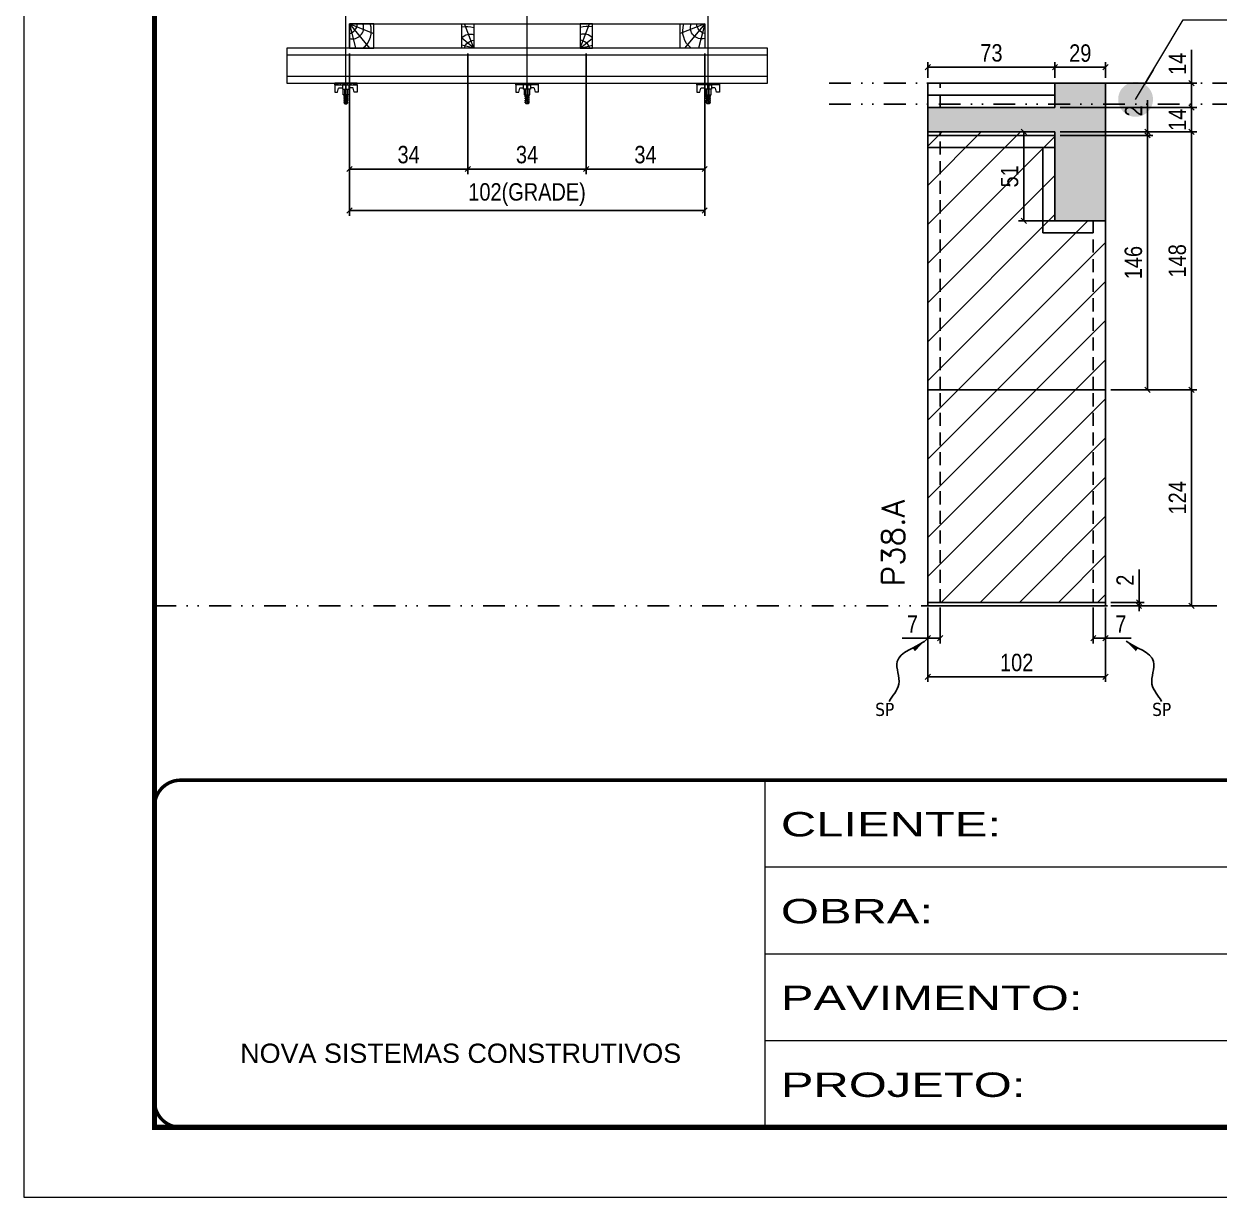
# Model space of a CAD drawing. Extents: x 14400 to 24104, y -21631 to 6985.
# Drawn here: x 19168 to 19855, y -3254 to -2581 of the extents above; entities that cross this region are included whole.
import ezdxf

# ---------------------------------------------------------------- set-up
doc = ezdxf.new("R2010")
doc.units = 0
for name, pattern in [('CONTINUO', [0]), ('DASHED', [0.75, 0.5, -0.25]), ('DIVIDE2', [0.625, 0.25, -0.125, 0, -0.125, 0, -0.125]), ('HIDDEN', [0.375, 0.25, -0.125])]:
    doc.linetypes.add(name, pattern=pattern)
for name, color, linetype in [('COTA', 241, 'Continuous'), ('MEIO_PONT', 93, 'Continuous'), ('Nível', 160, 'Continuous'), ('Painéis', 200, 'Continuous'), ('SARR_2.2x7', 40, 'Continuous'), ('Sarrafo de Pressão', 42, 'HIDDEN'), ('texto', 7, 'Continuous')]:
    doc.layers.add(name, color=color, linetype=linetype)
for name, color, linetype, lineweight in [('Folhas', 255, 'Continuous', 9), ('Hachura', 251, 'Continuous', 9), ('Madeira', 126, 'Continuous', 18), ('Perfil Metálico', 224, 'Continuous', 18), ('SARRAFO DE PRESSAO', 251, 'DASHED', 9), ('Texto Seção', 7, 'Continuous', 15)]:
    doc.layers.add(name, color=color, linetype=linetype, lineweight=lineweight)
doc.styles.add('ARIAL', font='arial.ttf')
doc.styles.add('COTA TECNICA', font='techl___.ttf', dxfattribs={"height": 10})
doc.styles.add('COTA TECNICA 2X', font='techl___.ttf', dxfattribs={"height": 10})
doc.styles.add('COTA TECNICA-50', font='techl___.ttf', dxfattribs={"height": 10})
doc.styles.add('REGUA-120', font='ROMANS.shx', dxfattribs={"height": 15})
doc.styles.get("Standard").update_dxf_attribs({"font": 'arial.ttf'})
doc.styles.add('Tecnologia', font='')
doc.styles.get('Tecnologia').set_extended_font_data('Forgotten Futurist')
doc.dimstyles.new('3x', dxfattribs={"dimtxt": 10, "dimasz": 5, "dimexe": 7, "dimexo": 5, "dimgap": 4, "dimtad": 1, "dimdec": 4, "dimlfac": 0.333333, "dimdsep": 46, "dimtxsty": 'Standard', "dimblk": 'DOT', "dimcen": 0.09, "dimclrd": 1, "dimclre": 1, "dimclrt": 2, "dimadec": 0, "dimazin": 2, "dimtfac": 1, "dimtdec": 4, "dimtmove": 0, "dimatfit": 3, "dimldrblk": 'DOT', "dimfxl": 1, "dimtolj": 1, "dimtzin": 0, "dimlwd": 9, "dimlwe": 9, "dimarcsym": 0})
doc.dimstyles.new('COTA PAINEL-50', dxfattribs={"dimtxt": 10, "dimasz": 3, "dimexe": 3, "dimexo": 3, "dimgap": 3, "dimtad": 1, "dimdec": 1, "dimzin": 12, "dimdsep": 46, "dimtxsty": 'COTA TECNICA-50', "dimblk1": 'OBLIQUE', "dimblk2": 'OBLIQUE', "dimsah": 1, "dimcen": 0.9, "dimclrd": 4, "dimclre": 4, "dimclrt": 240, "dimadec": 1, "dimazin": 3, "dimtfac": 1, "dimtdec": 1, "dimtmove": 0, "dimatfit": 3, "dimfxl": 1, "dimtolj": 1, "dimtzin": 12, "dimarcsym": 0})
doc.dimstyles.new('PAINEL', dxfattribs={"dimtxt": 10, "dimasz": 3, "dimexe": 3, "dimexo": 3, "dimgap": 3, "dimtad": 1, "dimdec": 1, "dimzin": 12, "dimdsep": 46, "dimtxsty": 'COTA TECNICA', "dimblk1": 'OBLIQUE', "dimblk2": 'OBLIQUE', "dimsah": 1, "dimcen": 0.9, "dimclrd": 4, "dimclre": 4, "dimclrt": 240, "dimadec": 1, "dimazin": 3, "dimtfac": 1, "dimtdec": 1, "dimtmove": 0, "dimatfit": 3, "dimfxl": 1, "dimtolj": 1, "dimtzin": 12, "dimarcsym": 0})
doc.dimstyles.new('SECAO PILAR', dxfattribs={"dimtxt": 10, "dimasz": 3, "dimexe": 3, "dimexo": 3, "dimgap": 3, "dimtad": 1, "dimdec": 1, "dimlfac": 0.5, "dimzin": 12, "dimdsep": 46, "dimtxsty": 'COTA TECNICA 2X', "dimblk1": 'OBLIQUE', "dimblk2": 'OBLIQUE', "dimsah": 1, "dimcen": 0.9, "dimclrd": 256, "dimclre": 256, "dimclrt": 256, "dimadec": 1, "dimazin": 3, "dimtfac": 1, "dimtdec": 1, "dimtmove": 0, "dimatfit": 3, "dimfxl": 1, "dimtolj": 1, "dimtzin": 12, "dimarcsym": 0})
doc.dimstyles.get("Standard").update_dxf_attribs({"dimtxt": 0.18, "dimasz": 0.18, "dimexe": 0.18, "dimexo": 0.0625, "dimgap": 0.09, "dimtad": 0, "dimtih": 1, "dimtoh": 1, "dimdec": 4, "dimzin": 0, "dimdsep": 46, "dimtxsty": 'Standard', "dimcen": 0.09, "dimadec": 0, "dimazin": 0, "dimtfac": 1, "dimtdec": 4, "dimtofl": 0, "dimtmove": 0, "dimatfit": 3, "dimfxl": 1, "dimtolj": 1, "dimtzin": 0, "dimarcsym": 0})

# ---------------------------------------------------------------- blocks, each defined once
blk = doc.blocks.new('9999999999')
at = {"color": 30, "linetype": 'CONTINUO'}
for p, q in [((98564.56, 34230.21), (98564.56, 34429.45)), ((98564.56, 34379.64), (99583.98, 34379.64)), ((98564.56, 34329.83), (99487.98, 34329.83)), ((98564.56, 34280.02), (99487.98, 34280.02))]:
    blk.add_line(p, q, dxfattribs=at)
at = {"color": 30, "linetype": 'CONTINUO', "const_width": 2}
blk.add_lwpolyline([(99583.98, 34230.21), (99583.98, 34414.45, 0.414214), (99568.98, 34429.45), (98228.98, 34429.45, 0.414214), (98213.98, 34414.45), (98213.98, 34245.21, 0.414214), (98228.98, 34230.21), (99583.98, 34230.21)], format="xyb", dxfattribs=at)
at = {"layer": 'Folhas'}
blk.add_lwpolyline([(98138.98, 34190.21), (99623.98, 34190.21), (99623.98, 35240.21), (98138.98, 35240.21)], close=True, dxfattribs=at)
at = {"layer": 'Folhas', "color": 30, "const_width": 3}
blk.add_lwpolyline([(98213.98, 34230.21), (99583.98, 34230.21), (99583.98, 35200.21), (98213.98, 35200.21)], close=True, dxfattribs=at)
at = {"color": 7, "linetype": 'Continuous', "ltscale": 5, "style": 'ARIAL'}
blk.add_text('NOVA SISTEMAS CONSTRUTIVOS', height=11.0592, dxfattribs=at).set_placement((98263.19, 34267.21))
at = {"layer": 'Folhas', "color": 7, "style": 'Tecnologia', "width": 1.5}
for s, p in [('CLIENTE:', (98573.65, 34397.17)), ('OBRA:', (98573.65, 34347.31)), ('PAVIMENTO:', (98573.65, 34297.5)), ('PROJETO:', (98573.65, 34247.69))]:
    blk.add_text(s, height=14, dxfattribs=at).set_placement(p)
blk = doc.blocks.new('_Oblique')
at = {"color": 0, "linetype": 'ByBlock', "lineweight": -2}
blk.add_line((-0.5, -0.5), (0.5, 0.5), dxfattribs=at)
blk = doc.blocks.new('*D1463')
at = {"layer": 'COTA', "lineweight": -2, "transparency": 16777216}
for p, q in [((19355.39, -2597.63), (19355.39, -2690.75)), ((19559.39, -2597.63), (19559.39, -2690.75)), ((19355.39, -2687.75), (19559.39, -2687.75))]:
    blk.add_line(p, q, dxfattribs=at)
at = {"layer": 'Defpoints', "color": 0, "transparency": 16777216}
for p in [(19355.39, -2594.63), (19559.39, -2594.63), (19559.39, -2687.75)]:
    blk.add_point(p, dxfattribs=at)
at = {"layer": 'COTA', "lineweight": -2, "transparency": 16777216, "xscale": 3, "yscale": 3, "zscale": 3, "rotation": 180}
blk.add_blockref('_Oblique', (19355.39, -2687.75), dxfattribs=at)
at = {"layer": 'COTA', "lineweight": -2, "transparency": 16777216, "xscale": 3, "yscale": 3, "zscale": 3}
blk.add_blockref('_Oblique', (19559.39, -2687.75), dxfattribs=at)
at = {"layer": 'COTA', "transparency": 16777216, "insert": (19457.39, -2678.53), "char_height": 10, "attachment_point": 5, "style": 'COTA TECNICA 2X'}
blk.add_mtext('\\A1;102(GRADE)', dxfattribs=at)
blk = doc.blocks.new('*D1464')
at = {"layer": 'COTA', "lineweight": -2, "transparency": 16777216}
for p, q in [((19491.39, -2597.63), (19491.39, -2666.91)), ((19559.39, -2597.63), (19559.39, -2666.91)), ((19491.39, -2663.91), (19559.39, -2663.91))]:
    blk.add_line(p, q, dxfattribs=at)
at = {"layer": 'Defpoints', "color": 0, "transparency": 16777216}
for p in [(19491.39, -2594.63), (19559.39, -2594.63), (19559.39, -2663.91)]:
    blk.add_point(p, dxfattribs=at)
at = {"layer": 'COTA', "lineweight": -2, "transparency": 16777216, "xscale": 3, "yscale": 3, "zscale": 3, "rotation": 180}
blk.add_blockref('_Oblique', (19491.39, -2663.91), dxfattribs=at)
at = {"layer": 'COTA', "lineweight": -2, "transparency": 16777216, "xscale": 3, "yscale": 3, "zscale": 3}
blk.add_blockref('_Oblique', (19559.39, -2663.91), dxfattribs=at)
at = {"layer": 'COTA', "transparency": 16777216, "insert": (19525.39, -2655.69), "char_height": 10, "attachment_point": 5, "style": 'COTA TECNICA 2X'}
blk.add_mtext('\\A1;34', dxfattribs=at)
blk = doc.blocks.new('*D1465')
at = {"layer": 'COTA', "lineweight": -2, "transparency": 16777216}
for p, q in [((19355.39, -2597.63), (19355.39, -2666.91)), ((19423.39, -2597.63), (19423.39, -2666.91)), ((19355.39, -2663.91), (19423.39, -2663.91))]:
    blk.add_line(p, q, dxfattribs=at)
at = {"layer": 'Defpoints', "color": 0, "transparency": 16777216}
for p in [(19355.39, -2594.63), (19423.39, -2594.63), (19423.39, -2663.91)]:
    blk.add_point(p, dxfattribs=at)
at = {"layer": 'COTA', "lineweight": -2, "transparency": 16777216, "xscale": 3, "yscale": 3, "zscale": 3, "rotation": 180}
blk.add_blockref('_Oblique', (19355.39, -2663.91), dxfattribs=at)
at = {"layer": 'COTA', "lineweight": -2, "transparency": 16777216, "xscale": 3, "yscale": 3, "zscale": 3}
blk.add_blockref('_Oblique', (19423.39, -2663.91), dxfattribs=at)
at = {"layer": 'COTA', "transparency": 16777216, "insert": (19389.39, -2655.69), "char_height": 10, "attachment_point": 5, "style": 'COTA TECNICA 2X'}
blk.add_mtext('\\A1;34', dxfattribs=at)
blk = doc.blocks.new('*D1466')
at = {"layer": 'COTA', "lineweight": -2, "transparency": 16777216}
for p, q in [((19423.39, -2597.63), (19423.39, -2666.91)), ((19491.39, -2597.63), (19491.39, -2666.91)), ((19423.39, -2663.91), (19491.39, -2663.91))]:
    blk.add_line(p, q, dxfattribs=at)
at = {"layer": 'Defpoints', "color": 0, "transparency": 16777216}
for p in [(19423.39, -2594.63), (19491.39, -2594.63), (19491.39, -2663.91)]:
    blk.add_point(p, dxfattribs=at)
at = {"layer": 'COTA', "lineweight": -2, "transparency": 16777216, "xscale": 3, "yscale": 3, "zscale": 3, "rotation": 180}
blk.add_blockref('_Oblique', (19423.39, -2663.91), dxfattribs=at)
at = {"layer": 'COTA', "lineweight": -2, "transparency": 16777216, "xscale": 3, "yscale": 3, "zscale": 3}
blk.add_blockref('_Oblique', (19491.39, -2663.91), dxfattribs=at)
at = {"layer": 'COTA', "transparency": 16777216, "insert": (19457.39, -2655.69), "char_height": 10, "attachment_point": 5, "style": 'COTA TECNICA 2X'}
blk.add_mtext('\\A1;34', dxfattribs=at)
blk = doc.blocks.new('C')
at = {"layer": 'Hachura', "color": 0}
for p, q in [((0, 3.22), (0, -3.22)), ((0.45, 3.22), (0, 3.22)), ((0.46, 3.16), (0, 3.16)), ((0.46, 3.05), (0, 3.05)), ((0.46, 2.88), (0, 2.88)), ((0, 2.75), (0, -1.16)), ((0.46, 2.65), (0, 2.65)), ((0.46, 2.23), (0, 2.23)), ((0.46, 1.51), (0, 1.51)), ((0.39, 0.49), (0.17, 0.49)), ((0.45, -3.23), (0.45, 3.22)), ((0.45, 3.22), (2.58, 3.22)), ((1.74, 0.97), (0.45, 0.97)), ((1.45, 0.1), (0.45, 0.1)), ((1.35, 1.94), (1.35, 0.96)), ((2.58, 2.39), (1.47, 2.09)), ((1.74, -0.97), (1.74, 0.97)), ((1.74, 0.97), (1.74, 0.84)), ((1.74, 0.97), (1.74, 0.84)), ((1.74, 0.84), (3.35, 0.84)), ((3.35, 0.45), (1.74, 0.45)), ((2.58, 3.22), (2.58, 2.39)), ((3.32, 0.84), (3.32, -0.84)), ((3.35, 0.84), (3.35, -0.84)), ((3.68, 0.45), (3.35, 0.45)), ((3.84, -0.52), (3.35, 0.45)), ((3.35, 0.06), (3.67, -0.57)), ((3.68, 0.45), (4.16, -0.52)), ((3.72, 0.5), (4.25, -0.57)), ((4.37, -0.55), (3.83, 0.53)), ((4.15, 0.45), (3.93, 0.45)), ((4.42, -0.52), (3.93, 0.45)), ((4.15, 0.45), (4.26, 0.45)), ((4.26, 0.45), (4.74, -0.52)), ((4.3, 0.5), (4.83, -0.57)), ((4.95, -0.55), (4.41, 0.53)), ((4.51, 0.45), (4.84, 0.45)), ((5, -0.52), (4.51, 0.45)), ((4.84, 0.45), (5.32, -0.52)), ((4.88, 0.5), (5.41, -0.57)), ((5.53, -0.55), (4.99, 0.53)), ((5.58, -0.52), (5.09, 0.45)), ((5.42, 0.45), (5.09, 0.45)), ((5.58, -0.52), (5.09, 0.45)), ((5.42, 0.45), (5.74, -0.19)), ((5.46, 0.5), (5.74, -0.07)), ((5.74, 0.19), (5.57, 0.53)), ((5.74, 0.32), (5.68, 0.45)), ((5.68, 0.45), (5.74, 0.45)), ((5.74, 0.45), (5.9, 0.29)), ((5.74, 0.45), (5.74, -0.52)), ((5.9, -0.36), (5.9, 0.29)), ((0.45, 0), (0, 0)), ((0.46, -1.52), (0, -1.52)), ((0.46, -2.23), (0, -2.23)), ((0.46, -2.65), (0, -2.65)), ((0.46, -2.88), (0, -2.88)), ((0.46, -3.05), (0, -3.05)), ((0.46, -3.16), (0, -3.16)), ((0, -3.22), (2.57, -3.22)), ((0.08, -0.48), (0.29, -0.48)), ((0.29, -0.48), (0.4, -0.48)), ((0.45, 0), (0.45, -0.97)), ((0.45, -0.16), (1.45, -0.16)), ((0.45, -0.65), (0.45, -0.32)), ((0.45, -3.23), (0.45, -0.65)), ((0.45, -0.97), (1.74, -0.97)), ((1.35, -1.94), (1.35, -0.97)), ((2.58, -2.39), (1.47, -2.1)), ((3.35, -0.32), (1.74, -0.32)), ((3.35, -0.84), (1.74, -0.84)), ((2.58, -3.23), (2.58, -2.39)), ((3.35, -0.07), (3.58, -0.52)), ((3.35, -0.52), (3.58, -0.52)), ((3.84, -0.52), (4.16, -0.52)), ((4.42, -0.52), (4.74, -0.52)), ((4.63, -0.52), (4.74, -0.52)), ((5, -0.52), (5.32, -0.52)), ((5.58, -0.52), (5.74, -0.52)), ((5.74, -0.52), (5.9, -0.36)), ((5.74, -0.52), (5.74, -0.52))]:
    blk.add_line(p, q, dxfattribs=at)
for centre, radius, start, end in [((1.52, 1.94), 0.161, 104.7436, 180), ((1.44, -0.03), 0.129, 272.695, 87.305), ((3.81, 0.39), 0.143, 25.5688, 154.4312), ((4.39, 0.39), 0.143, 25.5688, 154.4312), ((4.97, 0.39), 0.143, 25.5688, 154.4312), ((5.55, 0.39), 0.143, 25.5688, 154.4312), ((0.17, -0.37), 0.174, 221.744, 317.8592), ((1.52, -1.94), 0.161, 180, 255.2564), ((3.71, -0.4), 0.174, 222.1408, 318.256), ((4.29, -0.4), 0.174, 222.1408, 318.256), ((4.87, -0.4), 0.174, 222.1408, 318.256), ((5.45, -0.4), 0.174, 222.1408, 318.256), ((5.61, -0.4), 0.174, 317.8592, 318.256)]:
    blk.add_arc(centre, radius, start, end, dxfattribs=at)
blk = doc.blocks.new('PONTALETE')
at = {"layer": 'Madeira'}
for q in [(2.71, 7), (7, 5.76), (7, 1.74)]:
    blk.add_line((0, 0), q, dxfattribs=at)
blk.add_lwpolyline([(0, 0), (7, 0), (7, 7), (0, 7)], close=True, dxfattribs=at)
for centre, radius, start, end in [((2.04, 0.06), 6.23, 37.2818, 109.0913), ((1.09, 0.9), 3.19, 343.603, 109.9847), ((-0.21, -0.78), 3.09, 14.6322, 86.0383)]:
    blk.add_arc(centre, radius, start, end, dxfattribs=at)
blk = doc.blocks.new('MEIO PONTALETE')
at = {"layer": 'Madeira'}
for q in [(2.71, 7), (3.5, 2.88), (3.5, 0.87)]:
    blk.add_line((0, 0), q, dxfattribs=at)
blk.add_lwpolyline([(0, 0), (3.5, 0), (3.5, 7), (0, 7)], close=True, dxfattribs=at)
for centre, radius, start, end in [((2.04, 0.06), 6.23, 76.4499, 109.0913), ((1.09, 0.9), 3.19, 40.9063, 109.9847), ((-0.21, -0.78), 3.09, 14.6322, 86.0383)]:
    blk.add_arc(centre, radius, start, end, dxfattribs=at)
blk = doc.blocks.new('*D1469')
at = {"layer": 'COTA', "color": 4, "lineweight": -2, "transparency": 16777216}
for p, q in [((19687.56, -2915.59), (19687.56, -2958.27)), ((19789.56, -2915.59), (19789.56, -2958.27)), ((19789.56, -2955.27), (19687.56, -2955.27))]:
    blk.add_line(p, q, dxfattribs=at)
at = {"layer": 'Defpoints', "color": 0, "transparency": 16777216}
for p in [(19687.56, -2912.59), (19789.56, -2912.59), (19687.56, -2955.27)]:
    blk.add_point(p, dxfattribs=at)
at = {"layer": 'COTA', "color": 4, "lineweight": -2, "transparency": 16777216, "xscale": 3, "yscale": 3, "zscale": 3, "rotation": 180}
blk.add_blockref('_Oblique', (19687.56, -2955.27), dxfattribs=at)
at = {"layer": 'COTA', "color": 4, "lineweight": -2, "transparency": 16777216, "xscale": 3, "yscale": 3, "zscale": 3}
blk.add_blockref('_Oblique', (19789.56, -2955.27), dxfattribs=at)
at = {"layer": 'COTA', "color": 240, "transparency": 16777216, "insert": (19738.56, -2947.17), "char_height": 10, "attachment_point": 5, "style": 'COTA TECNICA'}
blk.add_mtext('\\A1;102', dxfattribs=at)
blk = doc.blocks.new('*D1470')
at = {"layer": 'COTA', "color": 4, "lineweight": -2, "transparency": 16777216}
for p, q in [((19782.56, -2915.59), (19782.56, -2936.1)), ((19789.56, -2917.59), (19789.56, -2936.1)), ((19782.56, -2933.1), (19789.56, -2933.1)), ((19789.56, -2933.1), (19804.29, -2933.1))]:
    blk.add_line(p, q, dxfattribs=at)
at = {"layer": 'Defpoints', "color": 0, "transparency": 16777216}
for p in [(19782.56, -2912.59), (19789.56, -2914.59), (19789.56, -2933.1)]:
    blk.add_point(p, dxfattribs=at)
at = {"layer": 'COTA', "color": 4, "lineweight": -2, "transparency": 16777216, "xscale": 3, "yscale": 3, "zscale": 3, "rotation": 180}
blk.add_blockref('_Oblique', (19782.56, -2933.1), dxfattribs=at)
at = {"layer": 'COTA', "color": 4, "lineweight": -2, "transparency": 16777216, "xscale": 3, "yscale": 3, "zscale": 3}
blk.add_blockref('_Oblique', (19789.56, -2933.1), dxfattribs=at)
at = {"layer": 'COTA', "color": 240, "transparency": 16777216, "insert": (19798.43, -2925.03), "char_height": 10, "attachment_point": 5, "style": 'COTA TECNICA-50'}
blk.add_mtext('\\A1;7', dxfattribs=at)
blk = doc.blocks.new('*D1471')
at = {"layer": 'COTA', "color": 4, "lineweight": -2, "transparency": 16777216}
for p, q in [((19694.56, -2915.59), (19694.56, -2936.1)), ((19687.56, -2917.59), (19687.56, -2936.1)), ((19687.56, -2933.1), (19672.83, -2933.1)), ((19694.56, -2933.1), (19687.56, -2933.1))]:
    blk.add_line(p, q, dxfattribs=at)
at = {"layer": 'Defpoints', "color": 0, "transparency": 16777216}
for p in [(19687.56, -2914.59), (19694.56, -2912.59), (19687.56, -2933.1)]:
    blk.add_point(p, dxfattribs=at)
at = {"layer": 'COTA', "color": 4, "lineweight": -2, "transparency": 16777216, "xscale": 3, "yscale": 3, "zscale": 3, "rotation": 180}
blk.add_blockref('_Oblique', (19687.56, -2933.1), dxfattribs=at)
at = {"layer": 'COTA', "color": 4, "lineweight": -2, "transparency": 16777216, "xscale": 3, "yscale": 3, "zscale": 3}
blk.add_blockref('_Oblique', (19694.56, -2933.1), dxfattribs=at)
at = {"layer": 'COTA', "color": 240, "transparency": 16777216, "insert": (19678.7, -2925.03), "char_height": 10, "attachment_point": 5, "style": 'COTA TECNICA-50'}
blk.add_mtext('\\A1;7', dxfattribs=at)
blk = doc.blocks.new('*D1479')
at = {"layer": 'COTA', "color": 4, "linetype": 'ByBlock', "lineweight": -2, "transparency": 16777216}
for p, q in [((19792.56, -2790.59), (19841.93, -2790.59)), ((19838.93, -2914.59), (19838.93, -2790.59)), ((19792.56, -2914.59), (19841.93, -2914.59))]:
    blk.add_line(p, q, dxfattribs=at)
at = {"layer": 'Defpoints', "color": 0, "linetype": 'ByBlock', "transparency": 16777216}
for p in [(19789.56, -2790.59), (19838.93, -2790.59), (19789.56, -2914.59)]:
    blk.add_point(p, dxfattribs=at)
at = {"layer": 'COTA', "color": 4, "linetype": 'ByBlock', "lineweight": -2, "transparency": 16777216, "xscale": 3, "yscale": 3, "zscale": 3}
for p, rotation in [((19838.93, -2790.59), 90), ((19838.93, -2914.59), 270)]:
    blk.add_blockref('_Oblique', p, dxfattribs=dict(at, rotation=rotation))
at = {"layer": 'COTA', "color": 240, "linetype": 'ByBlock', "transparency": 16777216, "insert": (19830.86, -2852.59), "char_height": 10, "attachment_point": 5, "rotation": 90, "style": 'COTA TECNICA'}
blk.add_mtext('\\A1;124', dxfattribs=at)
blk = doc.blocks.new('*D1472')
at = {"layer": 'COTA', "color": 4, "lineweight": -2, "transparency": 16777216}
for p, q in [((19808.82, -2912.59), (19808.82, -2893.79)), ((19792.56, -2912.59), (19811.82, -2912.59)), ((19792.56, -2914.59), (19811.82, -2914.59)), ((19808.82, -2914.59), (19808.82, -2912.59)), ((19808.82, -2914.59), (19808.82, -2917.59))]:
    blk.add_line(p, q, dxfattribs=at)
at = {"layer": 'Defpoints', "color": 0, "transparency": 16777216}
for p in [(19789.56, -2912.59), (19789.56, -2914.59), (19808.82, -2914.59)]:
    blk.add_point(p, dxfattribs=at)
at = {"layer": 'COTA', "color": 4, "lineweight": -2, "transparency": 16777216, "xscale": 3, "yscale": 3, "zscale": 3}
for p, rotation in [((19808.82, -2912.59), 270), ((19808.82, -2914.59), 90)]:
    blk.add_blockref('_Oblique', p, dxfattribs=dict(at, rotation=rotation))
at = {"layer": 'COTA', "color": 240, "transparency": 16777216, "insert": (19800.82, -2899.84), "char_height": 10, "attachment_point": 5, "rotation": 90, "style": 'COTA TECNICA-50'}
blk.add_mtext('\\A1;2', dxfattribs=at)
blk = doc.blocks.new('*D1480')
at = {"layer": 'COTA', "color": 4, "linetype": 'ByBlock', "lineweight": -2, "transparency": 16777216}
for p, q in [((19792.56, -2790.59), (19841.93, -2790.59)), ((19838.93, -2914.59), (19838.93, -2790.59)), ((19792.56, -2914.59), (19841.93, -2914.59))]:
    blk.add_line(p, q, dxfattribs=at)
at = {"layer": 'Defpoints', "color": 0, "linetype": 'ByBlock', "transparency": 16777216}
for p in [(19789.56, -2790.59), (19838.93, -2790.59), (19789.56, -2914.59)]:
    blk.add_point(p, dxfattribs=at)
at = {"layer": 'COTA', "color": 4, "linetype": 'ByBlock', "lineweight": -2, "transparency": 16777216, "xscale": 3, "yscale": 3, "zscale": 3}
for p, rotation in [((19838.93, -2790.59), 90), ((19838.93, -2914.59), 270)]:
    blk.add_blockref('_Oblique', p, dxfattribs=dict(at, rotation=rotation))
at = {"layer": 'COTA', "color": 240, "linetype": 'ByBlock', "transparency": 16777216, "insert": (19830.86, -2852.59), "char_height": 10, "attachment_point": 5, "rotation": 90, "style": 'COTA TECNICA'}
blk.add_mtext('\\A1;124', dxfattribs=at)
blk = doc.blocks.new('*D1482')
at = {"layer": 'COTA', "color": 4, "lineweight": -2, "transparency": 16777216}
for p, q in [((19760.56, -2611.59), (19760.56, -2602.51)), ((19760.56, -2605.51), (19789.56, -2605.51)), ((19789.56, -2611.59), (19789.56, -2602.51))]:
    blk.add_line(p, q, dxfattribs=at)
at = {"layer": 'Defpoints', "color": 0, "transparency": 16777216}
for p in [(19789.56, -2605.51), (19760.56, -2614.59), (19789.56, -2614.59)]:
    blk.add_point(p, dxfattribs=at)
at = {"layer": 'COTA', "color": 4, "lineweight": -2, "transparency": 16777216, "xscale": 3, "yscale": 3, "zscale": 3, "rotation": 180}
blk.add_blockref('_Oblique', (19760.56, -2605.51), dxfattribs=at)
at = {"layer": 'COTA', "color": 4, "lineweight": -2, "transparency": 16777216, "xscale": 3, "yscale": 3, "zscale": 3}
blk.add_blockref('_Oblique', (19789.56, -2605.51), dxfattribs=at)
at = {"layer": 'COTA', "color": 240, "transparency": 16777216, "insert": (19775.06, -2597.43), "char_height": 10, "attachment_point": 5, "style": 'COTA TECNICA'}
blk.add_mtext('\\A1;29', dxfattribs=at)
blk = doc.blocks.new('*D1483')
at = {"layer": 'COTA', "color": 4, "lineweight": -2, "transparency": 16777216}
for p, q in [((19687.56, -2611.59), (19687.56, -2602.51)), ((19760.56, -2605.51), (19687.56, -2605.51)), ((19760.56, -2611.59), (19760.56, -2602.51))]:
    blk.add_line(p, q, dxfattribs=at)
at = {"layer": 'Defpoints', "color": 0, "transparency": 16777216}
for p in [(19687.56, -2605.51), (19687.56, -2614.59), (19760.56, -2614.59)]:
    blk.add_point(p, dxfattribs=at)
at = {"layer": 'COTA', "color": 4, "lineweight": -2, "transparency": 16777216, "xscale": 3, "yscale": 3, "zscale": 3, "rotation": 180}
blk.add_blockref('_Oblique', (19687.56, -2605.51), dxfattribs=at)
at = {"layer": 'COTA', "color": 4, "lineweight": -2, "transparency": 16777216, "xscale": 3, "yscale": 3, "zscale": 3}
blk.add_blockref('_Oblique', (19760.56, -2605.51), dxfattribs=at)
at = {"layer": 'COTA', "color": 240, "transparency": 16777216, "insert": (19724.06, -2597.3), "char_height": 10, "attachment_point": 5, "style": 'COTA TECNICA'}
blk.add_mtext('\\A1;73', dxfattribs=at)
blk = doc.blocks.new('*D1486')
at = {"layer": 'COTA', "color": 4, "lineweight": -2, "transparency": 16777216}
for p, q in [((19757.56, -2642.59), (19739.64, -2642.59)), ((19742.64, -2693.59), (19742.64, -2642.59)), ((19757.56, -2693.59), (19739.64, -2693.59))]:
    blk.add_line(p, q, dxfattribs=at)
at = {"layer": 'Defpoints', "color": 0, "transparency": 16777216}
for p in [(19742.64, -2642.59), (19760.56, -2642.59), (19760.56, -2693.59)]:
    blk.add_point(p, dxfattribs=at)
at = {"layer": 'COTA', "color": 4, "lineweight": -2, "transparency": 16777216, "xscale": 3, "yscale": 3, "zscale": 3}
for p, rotation in [((19742.64, -2642.59), 90), ((19742.64, -2693.59), 270)]:
    blk.add_blockref('_Oblique', p, dxfattribs=dict(at, rotation=rotation))
at = {"layer": 'COTA', "color": 240, "transparency": 16777216, "insert": (19734.53, -2668.09), "char_height": 10, "attachment_point": 5, "rotation": 90, "style": 'COTA TECNICA'}
blk.add_mtext('\\A1;51', dxfattribs=at)
blk = doc.blocks.new('*D1487')
at = {"layer": 'COTA', "color": 4, "lineweight": -2, "transparency": 16777216}
for p, q in [((19763.56, -2642.59), (19841.93, -2642.59)), ((19838.93, -2790.59), (19838.93, -2642.59)), ((19792.56, -2790.59), (19841.93, -2790.59))]:
    blk.add_line(p, q, dxfattribs=at)
at = {"layer": 'Defpoints', "color": 0, "transparency": 16777216}
for p in [(19760.56, -2642.59), (19838.93, -2642.59), (19789.56, -2790.59)]:
    blk.add_point(p, dxfattribs=at)
at = {"layer": 'COTA', "color": 4, "lineweight": -2, "transparency": 16777216, "xscale": 3, "yscale": 3, "zscale": 3}
for p, rotation in [((19838.93, -2642.59), 90), ((19838.93, -2790.59), 270)]:
    blk.add_blockref('_Oblique', p, dxfattribs=dict(at, rotation=rotation))
at = {"layer": 'COTA', "color": 240, "transparency": 16777216, "insert": (19830.83, -2716.59), "char_height": 10, "attachment_point": 5, "rotation": 90, "style": 'COTA TECNICA'}
blk.add_mtext('\\A1;148', dxfattribs=at)
blk = doc.blocks.new('*D1488')
at = {"layer": 'COTA', "color": 4, "lineweight": -2, "transparency": 16777216}
for p, q in [((19763.56, -2628.59), (19841.93, -2628.59)), ((19838.93, -2642.59), (19838.93, -2628.59)), ((19763.56, -2642.59), (19841.93, -2642.59))]:
    blk.add_line(p, q, dxfattribs=at)
at = {"layer": 'Defpoints', "color": 0, "transparency": 16777216}
for p in [(19760.56, -2628.59), (19838.93, -2628.59), (19760.56, -2642.59)]:
    blk.add_point(p, dxfattribs=at)
at = {"layer": 'COTA', "color": 4, "lineweight": -2, "transparency": 16777216, "xscale": 3, "yscale": 3, "zscale": 3}
for p, rotation in [((19838.93, -2628.59), 90), ((19838.93, -2642.59), 270)]:
    blk.add_blockref('_Oblique', p, dxfattribs=dict(at, rotation=rotation))
at = {"layer": 'COTA', "color": 240, "transparency": 16777216, "insert": (19830.86, -2635.59), "char_height": 10, "attachment_point": 5, "rotation": 90, "style": 'COTA TECNICA'}
blk.add_mtext('\\A1;14', dxfattribs=at)
blk = doc.blocks.new('*D1489')
at = {"layer": 'COTA', "color": 4, "lineweight": -2, "transparency": 16777216}
for p, q in [((19838.93, -2614.59), (19838.93, -2595.47)), ((19792.56, -2614.59), (19841.93, -2614.59)), ((19838.93, -2628.59), (19838.93, -2614.59)), ((19763.56, -2628.59), (19841.93, -2628.59))]:
    blk.add_line(p, q, dxfattribs=at)
at = {"layer": 'Defpoints', "color": 0, "transparency": 16777216}
for p in [(19789.56, -2614.59), (19838.93, -2614.59), (19760.56, -2628.59)]:
    blk.add_point(p, dxfattribs=at)
at = {"layer": 'COTA', "color": 4, "lineweight": -2, "transparency": 16777216, "xscale": 3, "yscale": 3, "zscale": 3}
for p, rotation in [((19838.93, -2614.59), 90), ((19838.93, -2628.59), 270)]:
    blk.add_blockref('_Oblique', p, dxfattribs=dict(at, rotation=rotation))
at = {"layer": 'COTA', "color": 240, "transparency": 16777216, "insert": (19830.86, -2603.53), "char_height": 10, "attachment_point": 5, "rotation": 90, "style": 'COTA TECNICA'}
blk.add_mtext('\\A1;14', dxfattribs=at)
blk = doc.blocks.new('*D2108')
at = {"layer": 'COTA', "color": 4, "lineweight": -2, "transparency": 16777216}
for p, q in [((19763.56, -2644.59), (19816.71, -2644.59)), ((19813.71, -2790.59), (19813.71, -2644.59)), ((19792.56, -2790.59), (19816.71, -2790.59))]:
    blk.add_line(p, q, dxfattribs=at)
at = {"layer": 'Defpoints', "color": 0, "transparency": 16777216}
for p in [(19760.56, -2644.59), (19813.71, -2644.59), (19789.56, -2790.59)]:
    blk.add_point(p, dxfattribs=at)
at = {"layer": 'COTA', "color": 4, "lineweight": -2, "transparency": 16777216, "xscale": 3, "yscale": 3, "zscale": 3}
for p, rotation in [((19813.71, -2644.59), 90), ((19813.71, -2790.59), 270)]:
    blk.add_blockref('_Oblique', p, dxfattribs=dict(at, rotation=rotation))
at = {"layer": 'COTA', "color": 240, "transparency": 16777216, "insert": (19805.61, -2717.59), "char_height": 10, "attachment_point": 5, "rotation": 90, "style": 'COTA TECNICA'}
blk.add_mtext('\\A1;146', dxfattribs=at)
blk = doc.blocks.new('*D2109')
at = {"layer": 'COTA', "color": 4, "lineweight": -2, "transparency": 16777216}
for p, q in [((19813.71, -2642.59), (19813.71, -2624.48)), ((19763.56, -2642.59), (19816.71, -2642.59)), ((19763.56, -2644.59), (19816.71, -2644.59)), ((19813.71, -2644.59), (19813.71, -2642.59)), ((19813.71, -2644.59), (19813.71, -2647.59))]:
    blk.add_line(p, q, dxfattribs=at)
at = {"layer": 'Defpoints', "color": 0, "transparency": 16777216}
for p in [(19760.56, -2642.59), (19760.56, -2644.59), (19813.71, -2642.59)]:
    blk.add_point(p, dxfattribs=at)
at = {"layer": 'COTA', "color": 4, "lineweight": -2, "transparency": 16777216, "xscale": 3, "yscale": 3, "zscale": 3}
for p, rotation in [((19813.71, -2642.59), 270), ((19813.71, -2644.59), 90)]:
    blk.add_blockref('_Oblique', p, dxfattribs=dict(at, rotation=rotation))
at = {"layer": 'COTA', "color": 240, "transparency": 16777216, "insert": (19805.71, -2630.53), "char_height": 10, "attachment_point": 5, "rotation": 90, "style": 'COTA TECNICA'}
blk.add_mtext('\\A1;2', dxfattribs=at)
blk = doc.blocks.new('_Dot')
at = {"color": 0, "linetype": 'ByBlock', "lineweight": -2}
blk.add_line((-0.5, 0), (-1, 0), dxfattribs=at)
at = {"color": 0, "linetype": 'ByBlock', "const_width": 0.5}
blk.add_lwpolyline([(-0.25, 0, 1), (0.25, 0, 1)], format="xyb", close=True, dxfattribs=at)

msp = doc.modelspace()

# ---------------------------------------------------------------- hatches: boundary and pattern name
at = {"layer": 'COTA'}
h = msp.add_hatch(dxfattribs=at)
h.set_pattern_fill('AR-CONC', color=256, scale=0.03)
h.paths.add_polyline_path([(19789.56, -2626.59), (19760.56, -2626.59), (19760.56, -2628.59), (19687.56, -2628.59), (19687.56, -2642.59), (19760.56, -2642.59), (19760.56, -2693.59), (19789.56, -2693.59)])
h.paths.add_polyline_path([(19789.56, -2614.59), (19760.56, -2614.59), (19760.56, -2626.59), (19789.56, -2626.59)])
at = {"layer": 'Hachura', "linetype": 'ByBlock'}
h = msp.add_hatch(dxfattribs=at)
h.set_pattern_fill('ANSI31', color=256, scale=5)
h.paths.add_polyline_path([(19789.56, -2693.59), (19760.56, -2693.59), (19760.56, -2642.59), (19687.56, -2642.59), (19687.56, -2790.59), (19789.56, -2790.59)])
h.paths.add_polyline_path([(19789.56, -2790.59), (19687.56, -2790.59), (19687.56, -2912.59), (19789.56, -2912.59)])
h.paths.add_polyline_path([(20075.34, -2790.59), (19973.34, -2790.59), (19973.34, -2912.59), (20075.34, -2912.59)])
h.paths.add_polyline_path([(20075.34, -2642.59), (20035.34, -2642.59), (20035.34, -2693.59), (19973.34, -2693.59), (19973.34, -2790.59), (20075.34, -2790.59)])
h.paths.add_polyline_path([(20262.31, -2668.59), (20237.31, -2668.59), (20237.31, -2912.59), (20262.31, -2912.59)])
h.paths.add_polyline_path([(20262.31, -2642.59), (20237.31, -2642.59), (20237.31, -2668.59), (20262.31, -2668.59)])
h.paths.add_polyline_path([(20450.81, -2705.59), (20425.81, -2705.59), (20425.81, -2912.59), (20450.81, -2912.59)])
h.paths.add_polyline_path([(20450.81, -2693.59), (20425.81, -2693.59), (20425.81, -2705.59), (20450.81, -2705.59)])

# ---------------------------------------------------------------- linework, layer by layer
at = {"layer": 'COTA'}
for p, q in [((19760.56, -2614.59), (19789.56, -2614.59)), ((19789.56, -2693.59), (19789.56, -2614.59)), ((19687.56, -2642.59), (19687.56, -2628.59)), ((19760.56, -2693.59), (19753.56, -2693.59)), ((19753.56, -2693.59), (19753.56, -2700.59))]:
    msp.add_line(p, q, dxfattribs=at)
at = {"layer": 'Hachura'}
for p, q in [((19353.39, -2625.43), (19353.39, -2481.63)), ((19457.39, -2625.43), (19457.4, -2481.63)), ((19561.4, -2625.43), (19561.4, -2481.63))]:
    msp.add_line(p, q, dxfattribs=at)
at = {"layer": 'Madeira'}
msp.add_lwpolyline([(19559.39, -2580.63), (19559.39, -2594.63), (19355.39, -2594.63), (19355.39, -2580.63)], close=True, dxfattribs=at)
at = {"layer": 'Nível', "color": 4, "linetype": 'DIVIDE2', "ltscale": 50}
for p, q in [((19630.89, -2614.59), (20613.47, -2614.59)), ((19630.89, -2626.59), (20613.47, -2626.59)), ((19243.47, -2914.59), (20613.47, -2914.59))]:
    msp.add_line(p, q, dxfattribs=at)
at = {"layer": 'Painéis'}
for p, q in [((19760.56, -2614.59), (19687.56, -2614.59)), ((19687.56, -2628.59), (19687.56, -2614.59)), ((19760.56, -2628.59), (19760.56, -2614.59)), ((19760.56, -2628.59), (19687.56, -2628.59)), ((19687.56, -2912.59), (19687.56, -2642.59)), ((19760.56, -2642.59), (19687.56, -2642.59)), ((19760.56, -2644.59), (19687.56, -2644.59)), ((19760.56, -2693.59), (19760.56, -2642.59)), ((19760.56, -2693.59), (19789.56, -2693.59)), ((19789.56, -2693.59), (19789.56, -2912.59)), ((19789.56, -2790.59), (19687.56, -2790.59)), ((19687.56, -2912.59), (19789.56, -2912.59))]:
    msp.add_line(p, q, dxfattribs=at)
msp.add_lwpolyline([(19789.56, -2912.59), (19687.56, -2912.59), (19687.56, -2914.59), (19789.56, -2914.59)], close=True, dxfattribs=at)
at = {"layer": 'Perfil Metálico'}
for points in [[(19595.39, -2614.63), (19595.39, -2594.63), (19319.39, -2594.63), (19319.39, -2614.63)], [(19319.39, -2598.63), (19319.39, -2610.63), (19595.39, -2610.63), (19595.39, -2598.63)]]:
    msp.add_lwpolyline(points, close=True, dxfattribs=at)
at = {"layer": 'SARR_2.2x7'}
for p, q in [((19760.56, -2621.59), (19687.56, -2621.59)), ((19760.56, -2651.59), (19687.56, -2651.59)), ((19753.56, -2693.59), (19753.56, -2651.59)), ((19753.56, -2700.59), (19782.56, -2700.59))]:
    msp.add_line(p, q, dxfattribs=at)
at = {"layer": 'Sarrafo de Pressão', "ltscale": 30}
for p, q in [((19694.56, -2628.59), (19694.56, -2614.59)), ((19694.56, -2790.59), (19694.56, -2642.59)), ((19782.56, -2790.59), (19782.56, -2693.59)), ((19694.56, -2912.59), (19694.56, -2790.59)), ((19782.56, -2912.59), (19782.56, -2790.59))]:
    msp.add_line(p, q, dxfattribs=at)

# ---------------------------------------------------------------- block references
at = {"layer": 'Hachura', "linetype": 'Continuous', "yscale": 2, "zscale": 2}
for p, xscale, rotation in [((19353.39, -2614.63), 2, 269.9999999999999), ((19457.39, -2614.63), -2, 90), ((19561.39, -2614.63), -2, 90)]:
    msp.add_blockref('C', p, dxfattribs=dict(at, xscale=xscale, rotation=rotation))
at = {"layer": 'MEIO_PONT', "yscale": 2, "zscale": 2}
for p, xscale, rotation in [((19355.39, -2580.63), 2, 269.9999999999999), ((19559.39, -2580.63), -2, 90)]:
    msp.add_blockref('PONTALETE', p, dxfattribs=dict(at, xscale=xscale, rotation=rotation))
at = {"layer": 'MEIO_PONT', "yscale": 1.999999997962732, "zscale": 1.999999997962732}
for p, xscale in [((19426.89, -2594.63), -1.999999997962732), ((19487.89, -2594.63), 1.999999997962732)]:
    msp.add_blockref('MEIO PONTALETE', p, dxfattribs=dict(at, xscale=xscale))
at = {"layer": 'SARRAFO DE PRESSAO', "color": 6, "linetype": 'ByBlock'}
msp.add_blockref('9999999999', (-78970.51, -37444.08), dxfattribs=at)

# ---------------------------------------------------------------- texts
at = {"layer": 'texto', "color": 0, "char_height": 7.5, "attachment_point": 5}
for insert in [(19662.78, -2974.08), (19821.81, -2974.08)]:
    msp.add_mtext('{\\fTahoma|b0|i0|c0|p34;\\C4;SP}', dxfattribs=dict(at, insert=insert))
at = {"layer": 'Texto Seção', "insert": (19674.09, -2903.34), "char_height": 13, "width": 285.3299, "attachment_point": 7, "rotation": 90, "style": 'REGUA-120'}
msp.add_mtext('P38.A', dxfattribs=at)

# ---------------------------------------------------------------- dimensions: what is measured, and where the dimension line sits
at = {"layer": 'COTA'}
for base, p1, p2, angle, dimstyle, picture, middle in [((19687.56, -2605.51), (19760.56, -2614.59), (19687.56, -2614.59), 180, 'PAINEL', '*D1483', (19724.06, -2597.3)), ((19789.56, -2605.51), (19760.56, -2614.59), (19789.56, -2614.59), 180, 'PAINEL', '*D1482', (19775.06, -2597.43)), ((19838.93, -2614.59), (19760.56, -2628.59), (19789.56, -2614.59), 90, 'PAINEL', '*D1489', (19830.86, -2603.53)), ((19813.71, -2642.59), (19760.56, -2644.59), (19760.56, -2642.59), 90, 'PAINEL', '*D2109', (19805.71, -2630.53)), ((19742.64, -2642.59), (19760.56, -2693.59), (19760.56, -2642.59), 90, 'PAINEL', '*D1486', (19734.53, -2668.09)), ((19838.93, -2642.59), (19789.56, -2790.59), (19760.56, -2642.59), 90, 'PAINEL', '*D1487', (19830.83, -2716.59)), ((19813.71, -2644.59), (19789.56, -2790.59), (19760.56, -2644.59), 90, 'PAINEL', '*D2108', (19805.61, -2717.59)), ((19687.56, -2933.1), (19694.56, -2912.59), (19687.56, -2914.59), 180, 'COTA PAINEL-50', '*D1471', (19678.7, -2925.03))]:
    dim = msp.add_linear_dim(base=base, p1=p1, p2=p2, angle=angle, dimstyle=dimstyle, dxfattribs=at)
    dim.commit()
    dim.dimension.update_dxf_attribs({"geometry": picture, "text_midpoint": middle})
dim = msp.add_linear_dim(base=(19559.39, -2687.75), p1=(19355.39, -2594.63), p2=(19559.39, -2594.63), text='<>(GRADE)', dimstyle='SECAO PILAR', dxfattribs=at)
dim.commit()
dim.dimension.update_dxf_attribs({"geometry": '*D1463', "text_midpoint": (19457.39, -2678.53)})
for base, p1, p2, dimstyle, picture, middle in [((19423.39, -2663.91), (19355.39, -2594.63), (19423.39, -2594.63), 'SECAO PILAR', '*D1465', (19389.39, -2655.69)), ((19491.39, -2663.91), (19423.39, -2594.63), (19491.39, -2594.63), 'SECAO PILAR', '*D1466', (19457.39, -2655.69)), ((19559.39, -2663.91), (19491.39, -2594.63), (19559.39, -2594.63), 'SECAO PILAR', '*D1464', (19525.39, -2655.69)), ((19789.56, -2933.1), (19782.56, -2912.59), (19789.56, -2914.59), 'COTA PAINEL-50', '*D1470', (19798.43, -2925.03))]:
    dim = msp.add_linear_dim(base=base, p1=p1, p2=p2, dimstyle=dimstyle, dxfattribs=at)
    dim.commit()
    dim.dimension.update_dxf_attribs({"geometry": picture, "text_midpoint": middle})
for base, p1, p2, dimstyle, picture, middle in [((19838.93, -2628.59), (19760.56, -2642.59), (19760.56, -2628.59), 'PAINEL', '*D1488', (19838.93, -2635.59)), ((19808.82, -2914.59), (19789.56, -2912.59), (19789.56, -2914.59), 'COTA PAINEL-50', '*D1472', (19808.82, -2899.84))]:
    dim = msp.add_linear_dim(base=base, p1=p1, p2=p2, angle=90, dimstyle=dimstyle, dxfattribs=at)
    dim.commit()
    dim.dimension.update_dxf_attribs({"geometry": picture, "text_midpoint": middle, "dimtype": 160})
at = {"layer": 'COTA', "linetype": 'ByBlock'}
for picture in ['*D1479', '*D1480']:
    dim = msp.add_aligned_dim(p1=(19789.56, -2914.59), p2=(19789.56, -2790.59), distance=-49.37, dimstyle='PAINEL', dxfattribs=at)
    dim.commit()
    dim.dimension.update_dxf_attribs({"geometry": picture, "text_midpoint": (19830.86, -2852.59)})
at = {"layer": 'COTA'}
dim = msp.add_linear_dim(base=(19687.56, -2955.27), p1=(19789.56, -2912.59), p2=(19687.56, -2912.59), angle=180, dimstyle='PAINEL', override={"dimarcsym": 2}, dxfattribs=at)
dim.commit()
dim.dimension.update_dxf_attribs({"geometry": '*D1469', "text_midpoint": (19738.56, -2947.17)})

# ---------------------------------------------------------------- leaders
msp.add_leader([(19806.84, -2623.93), (19834.18, -2578.37), (19973.38, -2578.37)], dimstyle='3x', override={"dimasz": 20})
at = {"layer": 'COTA', "path_type": 1}
for points in [[(19685.73, -2934.77), (19669.95, -2946.61), (19670.87, -2959.61), (19665.32, -2969.39)], [(19801.39, -2934.77), (19817.18, -2946.61), (19816.25, -2959.61), (19821.8, -2969.39)]]:
    msp.add_leader(points, dimstyle='Standard', override={"dimasz": 8}, dxfattribs=at)

doc.saveas('drawing.dxf')
